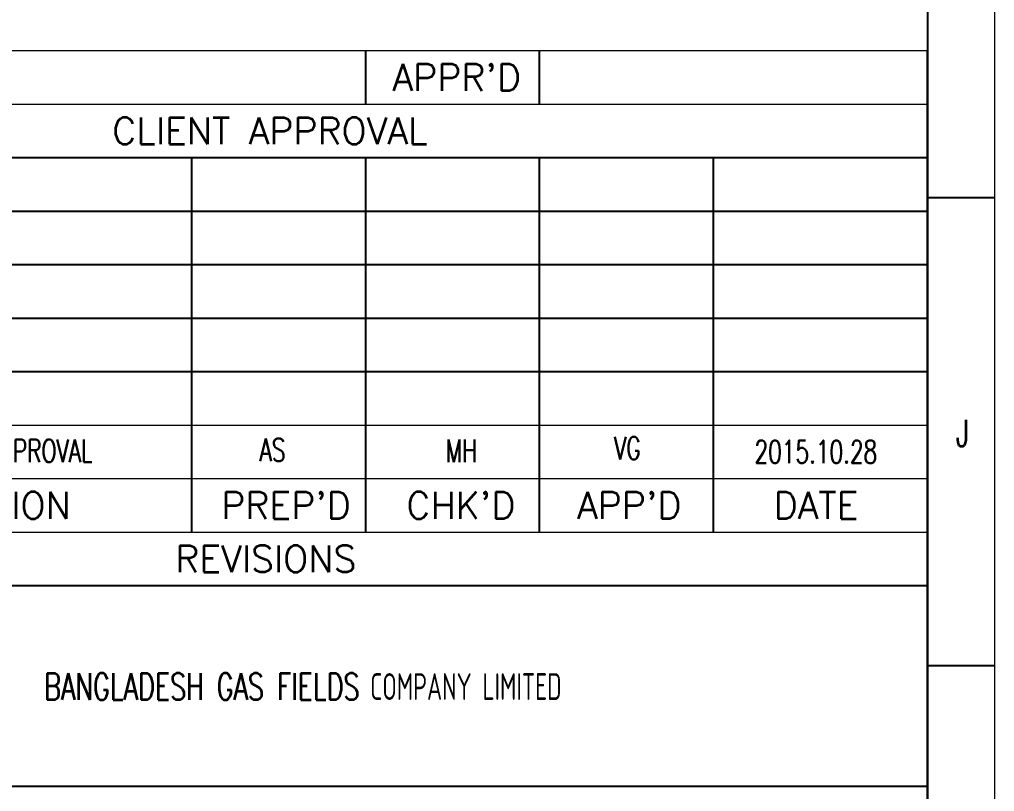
# Model space of a CAD drawing. Header units: inches. Extents: x 1083 to 6056, y 633 to 1543.
# Drawn here: x 5945.5 to 6056.1, y 725.4 to 812.9 of the extents above; entities that cross this region are included whole.
import ezdxf
from ezdxf.enums import TextEntityAlignment as Align

# ---------------------------------------------------------------- set-up
doc = ezdxf.new("R2010")
doc.units = ezdxf.units.IN
doc.header["$MEASUREMENT"] = 0
doc.layers.add('TEG BORDER', color=7, linetype='Continuous')
doc.styles.add('HZTXT', font='simplexs.shx', dxfattribs={"width": 0.7, "bigfont": 'hztxt.shx'})
doc.styles.add('TEG BORDER', font='txt_qlt.shx', dxfattribs={"width": 0.7, "bigfont": 'hztxt.shx'})

# ---------------------------------------------------------------- blocks, each defined once
blk = doc.blocks.new('252 BORDER A2')
for p, q in [((589, 5), (589, 116)), ((594, 105), (589, 105)), ((594, 70), (589, 70))]:
    blk.add_line(p, q)
at = {"color": 5, "lineweight": 15}
blk.add_lwpolyline([(0, 420), (594, 420), (594, 0), (0, 0)], close=True, dxfattribs=at)
blk.add_lwpolyline([(5, 415), (589, 415), (589, 5), (5, 5)], close=True)
at = {"layer": 'TEG BORDER', "lineweight": 15}
for p, q in [((489, 116), (589, 116)), ((489, 112), (589, 112)), ((489, 88), (589, 88)), ((489, 88), (589, 88)), ((489, 84), (589, 84)), ((489, 80), (589, 80))]:
    blk.add_line(p, q, dxfattribs=at)
at = {"layer": 'TEG BORDER'}
for p, q in [((547, 112), (547, 116)), ((560, 112), (560, 116)), ((489, 108), (589, 108)), ((534, 80), (534, 108)), ((547, 80), (547, 108)), ((560, 80), (560, 108)), ((573, 80), (573, 108)), ((489, 104), (589, 104)), ((489, 100), (589, 100)), ((489, 96), (589, 96)), ((489, 92), (589, 92)), ((489, 76), (589, 76))]:
    blk.add_line(p, q, dxfattribs=at)
at = {"layer": 'TEG BORDER', "color": 0}
blk.add_line((489, 61), (589, 61), dxfattribs=at)
at = {"insert": (592.09, 88.389), "char_height": 2, "width": 2, "attachment_point": 3, "style": 'TEG BORDER'}
blk.add_mtext('J', dxfattribs=at)
at = {"layer": 'TEG BORDER', "style": 'TEG BORDER'}
for s, p in [("APPR'D", (548.993, 113)), ('CLIENT APPROVAL', (528.047, 109)), ('DESCRIPTION', (507.9, 81)), ("PREP'D", (536.193, 81)), ("CHK'D", (550.035, 81)), ("APP'D", (562.793, 81)), ('DATE', (577.489, 81)), ('REVISIONS', (532.76, 77))]:
    blk.add_text(s, height=2, dxfattribs=at).set_placement(p)
at = {"layer": 'TEG BORDER', "style": 'HZTXT', "width": 0.7}
for s, height, p in [('ISSUED FOR APPROVAL', 1.69786, (517.444, 86.078)), ('AS', 1.6979, (540.031, 86.146)), ('MH', 1.6979, (554.151, 86.078)), ('VG', 1.6979, (566.557, 86.283)), ('2015.10.28', 1.6979, (580.648, 86.009))]:
    blk.add_text(s, height=height, dxfattribs=at).set_placement(p, align=Align.MIDDLE_CENTER)
at = {"layer": 'TEG BORDER', "lineweight": 25, "insert": (522.952, 68.449), "char_height": 2, "width": 66.04765, "attachment_point": 4, "style": 'TEG BORDER'}
blk.add_mtext('{\\C7;BANGLADESH GAS FIELDS\\Fisocp3|c134; CO\\Fisocp3|c0;MPANY\\Fisocp3|c134; L\\Fisocp3|c0;IMI\\Fisocp3|c134;T\\Fisocp3|c0;E\\Fisocp3|c134;D}', dxfattribs=at)

msp = doc.modelspace()

# ---------------------------------------------------------------- block references
at = {"xscale": 1.5163271442, "yscale": 1.5163271442, "zscale": 1.5163271442}
msp.add_blockref('252 BORDER A2', (5155.36, 633.47), dxfattribs=at)

doc.saveas('drawing.dxf')
